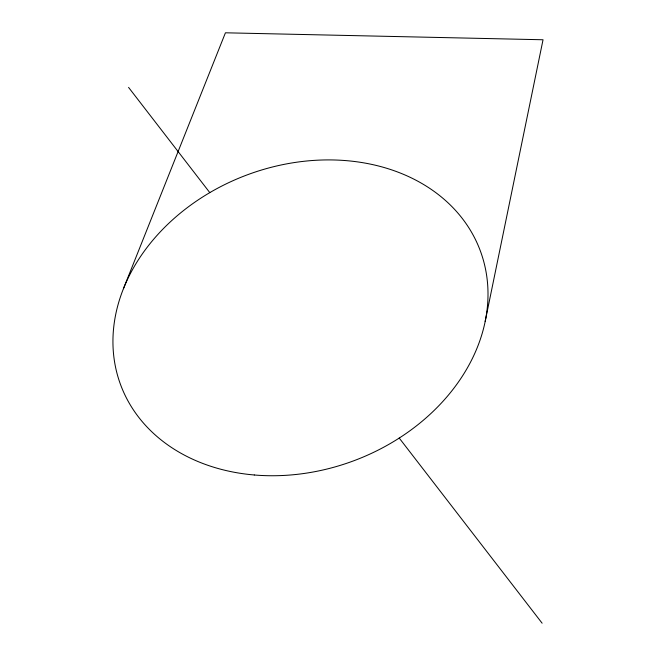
<?xml version="1.0" encoding="UTF-8"?>
<svg xmlns="http://www.w3.org/2000/svg" width="656" height="656" viewBox="0 0 656 656"><rect width="100%" height="100%" fill="white"/><g stroke="black" fill="none" stroke-linecap="round" stroke-linejoin="round"><path stroke-width="0.98" d="M485.161 321.44L543.037 39.762L225.434 32.8L123.435 288.714M128.568 87.387L209.797 192.626M399.217 438.044L542.118 623.2M254.274 474.985A191.913 152.561 -20.5 0 0 480.955 252.609A191.913 152.561 -20.5 0 0 166.157 225.853A191.913 152.561 -20.5 0 0 254.274 474.985"/></g></svg>
